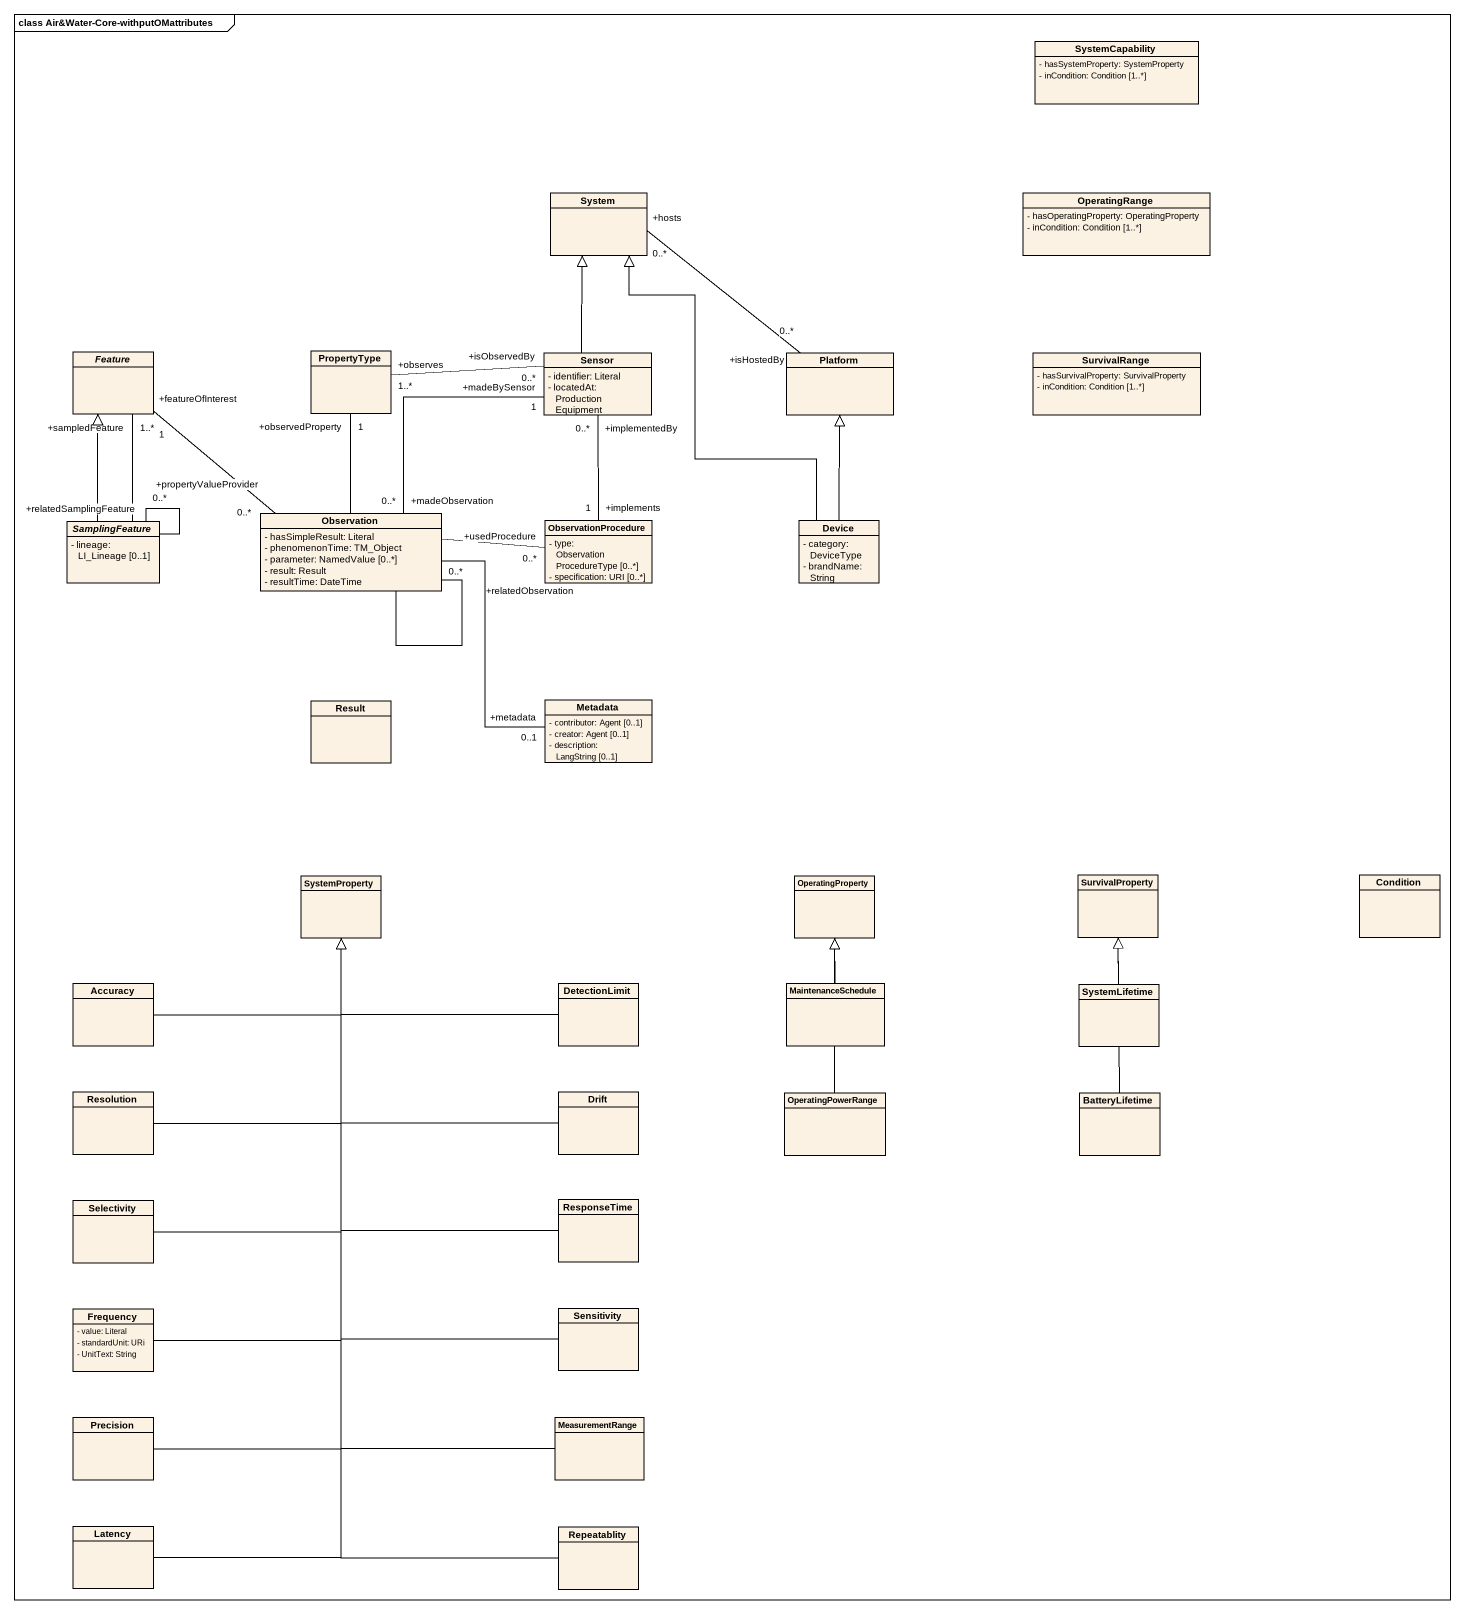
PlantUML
@startuml
mainframe class Air&Water-Core-withputOMattributes
hide circle
hide empty members
skinparam classAttributeIconSize 0
class SystemCapability {
  - hasSystemProperty: SystemProperty
  - inCondition: Condition [1..*]
}
class System
class OperatingRange {
  - hasOperatingProperty: OperatingProperty
  - inCondition: Condition [1..*]
}
abstract class Feature
class PropertyType
class Sensor {
  - identifier: Literal
  - locatedAt: ProductionEquipment
}
class Platform
class SurvivalRange {
  - hasSurvivalProperty: SurvivalProperty
  - inCondition: Condition [1..*]
}
abstract class SamplingFeature {
  - lineage: LI_Lineage [0..1]
}
class Observation {
  - hasSimpleResult: Literal
  - phenomenonTime: TM_Object
  - parameter: NamedValue [0..*]
  - result: Result
  - resultTime: DateTime
}
class ObservationProcedure {
  - type: ObservationProcedureType [0..*]
  - specification: URI [0..*]
}
class Device {
  - category: DeviceType
  - brandName: String
}
class Result
class Metadata {
  - contributor: Agent [0..1]
  - creator: Agent [0..1]
  - description: LangString [0..1]
}
class SystemProperty
class OperatingProperty
class SurvivalProperty
class Condition
class Accuracy
class DetectionLimit
class MaintenanceSchedule
class SystemLifetime
class Resolution
class Drift
class OperatingPowerRange
class BatteryLifetime
class Selectivity
class ResponseTime
class Frequency {
  - value: Literal
  - standardUnit: URi
  - UnitText: String
}
class Sensitivity
class Precision
class MeasurementRange
class Latency
class Repeatablity
System "+hosts\n0..*" -- "+isHostedBy\n0..*" Platform
Feature "+featureOfInterest\n1" -- "+propertyValueProvider\n0..*" Observation
Sensor -up-|> System
Sensor "+isObservedBy\n0..*" -left- "+observes\n1..*" PropertyType
Sensor "+implementedBy\n0..*" -- "+implements\n1" ObservationProcedure
SamplingFeature -up- "+sampledFeature\n1..*" Feature
SamplingFeature -up-|> Feature
SamplingFeature -- "+relatedSamplingFeature\n0..*" SamplingFeature
Observation -up- "+observedProperty\n1" PropertyType
Observation "+madeObservation\n0..*" -up- "+madeBySensor\n1" Sensor
Observation -- "+relatedObservation\n0..*" Observation
Observation -right- "+usedProcedure\n0..*" ObservationProcedure
Observation -- "+metadata\n0..1" Metadata
Device -up-|> System
Device -up-|> Platform
Accuracy -right-|> SystemProperty
DetectionLimit -left-|> SystemProperty
MaintenanceSchedule -up-|> OperatingProperty
SystemLifetime -up-|> SurvivalProperty
Resolution -up-|> SystemProperty
Drift -up-|> SystemProperty
OperatingPowerRange -up-|> OperatingProperty
BatteryLifetime -up-|> SurvivalProperty
Selectivity -up-|> SystemProperty
ResponseTime -up-|> SystemProperty
Frequency -up-|> SystemProperty
Sensitivity -up-|> SystemProperty
Precision -up-|> SystemProperty
MeasurementRange -up-|> SystemProperty
Latency -up-|> SystemProperty
Repeatablity -up-|> SystemProperty
@enduml
